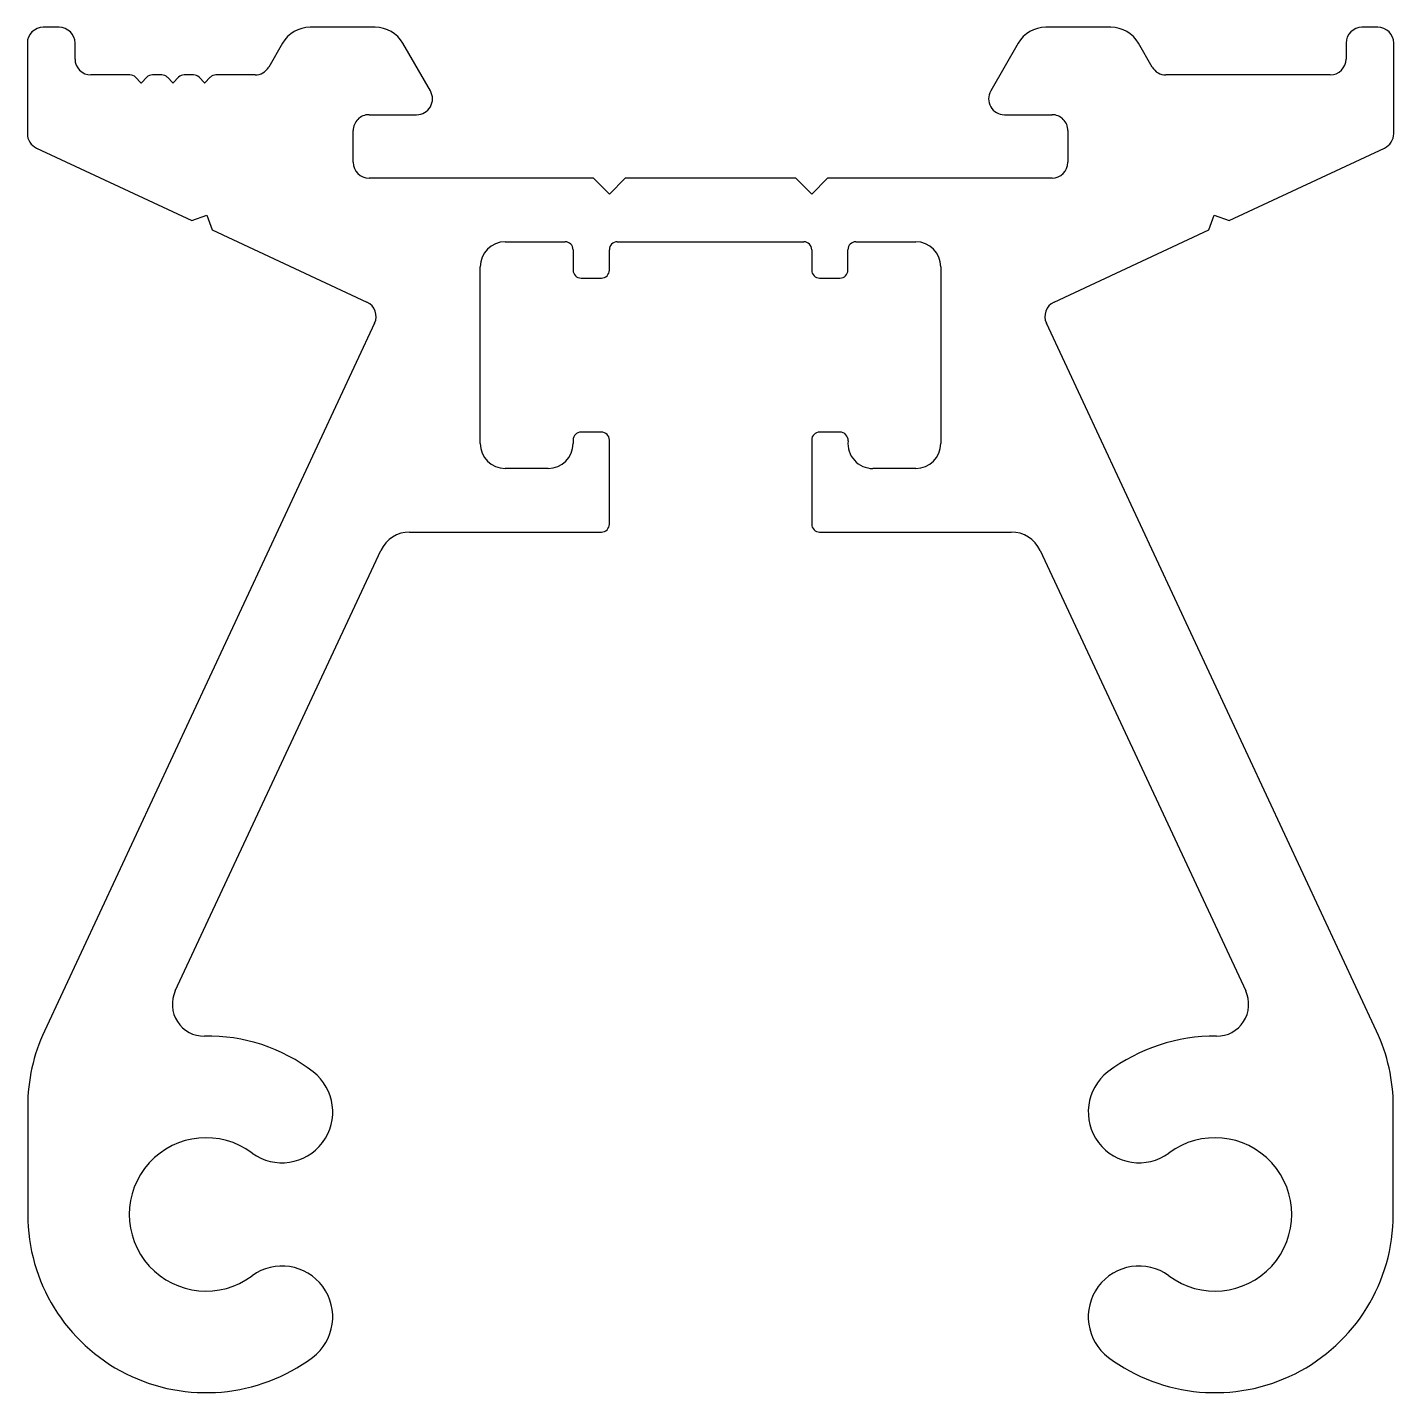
# Model space of a CAD drawing. Extents: x -16.2 to 26.8, y 5.2 to 48.2.
import ezdxf

# ---------------------------------------------------------------- set-up
doc = ezdxf.new("R2010")
doc.units = 0
doc.layers.get('0').update_dxf_attribs({"linetype": 'CONTINUOUS'})

msp = doc.modelspace()

# ---------------------------------------------------------------- linework, layer by layer
for p, q in [((-15.236, 48.184), (-15.736, 48.184)), ((-5.286, 48.184), (-7.339, 48.184)), ((17.866, 48.184), (15.813, 48.184)), ((26.264, 48.184), (25.764, 48.184)), ((-16.236, 47.684), (-16.236, 44.835)), ((-14.736, 47.184), (-14.736, 47.684)), ((-8.205, 47.684), (-8.638, 46.934)), ((-3.553, 46.183), (-4.42, 47.684)), ((14.947, 47.684), (14.081, 46.183)), ((19.165, 46.934), (18.732, 47.684)), ((25.264, 47.684), (25.264, 47.184)), ((26.764, 44.835), (26.764, 47.684)), ((-13.007, 46.684), (-14.236, 46.684)), ((-12.659, 46.44), (-12.83, 46.611)), ((-12.477, 46.611), (-12.648, 46.44)), ((-12.007, 46.684), (-12.3, 46.684)), ((-11.659, 46.44), (-11.83, 46.611)), ((-11.477, 46.611), (-11.648, 46.44)), ((-11.007, 46.684), (-11.3, 46.684)), ((-10.659, 46.44), (-10.83, 46.611)), ((-10.477, 46.611), (-10.648, 46.44)), ((-9.071, 46.684), (-10.3, 46.684)), ((24.764, 46.684), (19.598, 46.684)), ((-5.483, 45.433), (-3.987, 45.433)), ((14.514, 45.433), (16.011, 45.433)), ((-5.983, 43.933), (-5.983, 44.933)), ((16.511, 44.933), (16.511, 43.933)), ((-15.948, 44.381), (-11.055, 42.1)), ((21.583, 42.1), (26.475, 44.381)), ((1.58, 43.433), (-5.483, 43.433)), ((2.08, 42.933), (1.58, 43.433)), ((2.58, 43.433), (2.08, 42.933)), ((7.948, 43.433), (2.58, 43.433)), ((8.448, 42.933), (7.948, 43.433)), ((8.948, 43.433), (8.448, 42.933)), ((16.011, 43.433), (8.948, 43.433)), ((-11.055, 42.1), (-10.59, 42.269)), ((-10.59, 42.269), (-10.421, 41.804)), ((20.948, 41.804), (21.118, 42.269)), ((21.118, 42.269), (21.583, 42.1)), ((-10.421, 41.804), (-5.548, 39.532)), ((16.075, 39.532), (20.948, 41.804)), ((-1.198, 41.433), (0.69, 41.433)), ((2.33, 41.433), (8.198, 41.433)), ((9.838, 41.433), (11.725, 41.433)), ((0.94, 41.183), (0.94, 40.538)), ((2.08, 40.538), (2.08, 41.183)), ((8.448, 41.183), (8.448, 40.538)), ((9.588, 40.538), (9.588, 41.183)), ((-1.985, 35.08), (-1.985, 40.645)), ((12.513, 40.645), (12.513, 35.08)), ((1.19, 40.288), (1.83, 40.288)), ((8.698, 40.288), (9.338, 40.288)), ((-5.306, 38.867), (-15.698, 16.581)), ((26.226, 16.581), (15.833, 38.867)), ((1.83, 35.438), (1.19, 35.438)), ((9.338, 35.438), (8.698, 35.438)), ((0.94, 35.188), (0.94, 35.08)), ((2.08, 32.543), (2.08, 35.188)), ((8.448, 35.188), (8.448, 32.543)), ((0.152, 34.293), (-1.198, 34.293)), ((11.725, 34.293), (10.375, 34.293)), ((-4.204, 32.293), (1.83, 32.293)), ((8.698, 32.293), (14.731, 32.293)), ((-11.579, 17.843), (-5.11, 31.715)), ((15.638, 31.715), (22.106, 17.843)), ((-16.224, 14.208), (-16.224, 10.808)), ((26.752, 10.808), (26.752, 14.208))]:
    msp.add_line(p, q)
for centre, radius, start, end in [((-15.736, 47.684), 0.5, 90, 180), ((-15.236, 47.684), 0.5, 0, 90), ((-7.339, 47.184), 1, 90, 150), ((-5.286, 47.184), 1, 30, 89.999), ((15.813, 47.184), 1, 89.999, 150), ((17.866, 47.184), 1, 30, 90), ((25.764, 47.684), 0.5, 90, 180), ((26.264, 47.684), 0.5, 0, 90), ((-14.236, 47.184), 0.5, 180, 270), ((-9.071, 47.184), 0.5, 270, 330), ((19.598, 47.184), 0.5, 210, 270), ((24.764, 47.184), 0.5, 270, 0), ((-13.007, 46.434), 0.25, 45, 90), ((-12.3, 46.434), 0.25, 90, 135), ((-12.007, 46.434), 0.25, 45, 90), ((-11.3, 46.434), 0.25, 90, 135), ((-11.007, 46.434), 0.25, 45, 90), ((-10.3, 46.434), 0.25, 90, 135), ((-12.654, 46.445), 0.008, 225, 315), ((-11.654, 46.445), 0.008, 225, 315), ((-10.654, 46.445), 0.008, 225, 315), ((-3.986, 45.933), 0.5, 269.9905, 30), ((14.514, 45.933), 0.5, 150, 270), ((-5.483, 44.933), 0.5, 89.9952, 180), ((16.011, 44.933), 0.5, 360, 90.0048), ((-15.736, 44.835), 0.5, 180, 245), ((26.264, 44.835), 0.5, 295, 0), ((-5.483, 43.933), 0.5, 180, 269.9981), ((16.011, 43.933), 0.5, 270.0019, 360), ((-1.198, 40.645), 0.787, 90, 180), ((0.69, 41.183), 0.25, 0, 90), ((2.33, 41.183), 0.25, 90, 180), ((8.198, 41.183), 0.25, 0, 90), ((9.838, 41.183), 0.25, 90, 180), ((11.725, 40.645), 0.787, 0, 90), ((1.19, 40.538), 0.25, 180, 270), ((1.83, 40.538), 0.25, 270, 0), ((8.698, 40.538), 0.25, 180, 270), ((9.338, 40.538), 0.25, 270, 0), ((-5.759, 39.079), 0.5, 335, 65), ((16.286, 39.079), 0.5, 115, 205), ((1.19, 35.188), 0.25, 90, 180), ((1.83, 35.188), 0.25, 0, 90), ((8.698, 35.188), 0.25, 90, 180), ((9.343, 35.188), 0.25, 353.9316, 91.2841), ((-1.198, 35.08), 0.787, 180, 270), ((0.152, 35.08), 0.787, 270, 0), ((10.375, 35.08), 0.787, 174.0784, 270), ((11.725, 35.08), 0.787, 270, 0), ((-4.204, 31.293), 1, 90, 155), ((1.83, 32.543), 0.25, 270, 0), ((8.698, 32.543), 0.25, 180, 270), ((14.731, 31.293), 1, 25, 90), ((-10.673, 17.42), 1, 155, 270.5524), ((21.2, 17.42), 1, 269.4476, 25), ((-10.611, 14.208), 5.614, 155, 180), ((-10.531, 11.053), 5.369, 52.1756, 91.4073), ((21.136, 10.816), 5.604, 89.4476, 126.9695), ((21.138, 14.208), 5.614, 0, 25), ((-8.224, 14.034), 1.6, 234.028, 51.9636), ((18.752, 14.034), 1.6, 128.0364, 305.972), ((-10.613, 10.808), 2.414, 53.1269, 306.8731), ((21.14, 10.808), 2.414, 233.1269, 126.8731), ((-10.611, 10.808), 5.613, 180, 306.658), ((21.139, 10.808), 5.613, 233.342, 0), ((-8.224, 7.582), 1.6, 307.0558, 125.972), ((18.752, 7.582), 1.6, 54.028, 232.9442)]:
    msp.add_arc(centre, radius, start, end)

doc.saveas('drawing.dxf')
